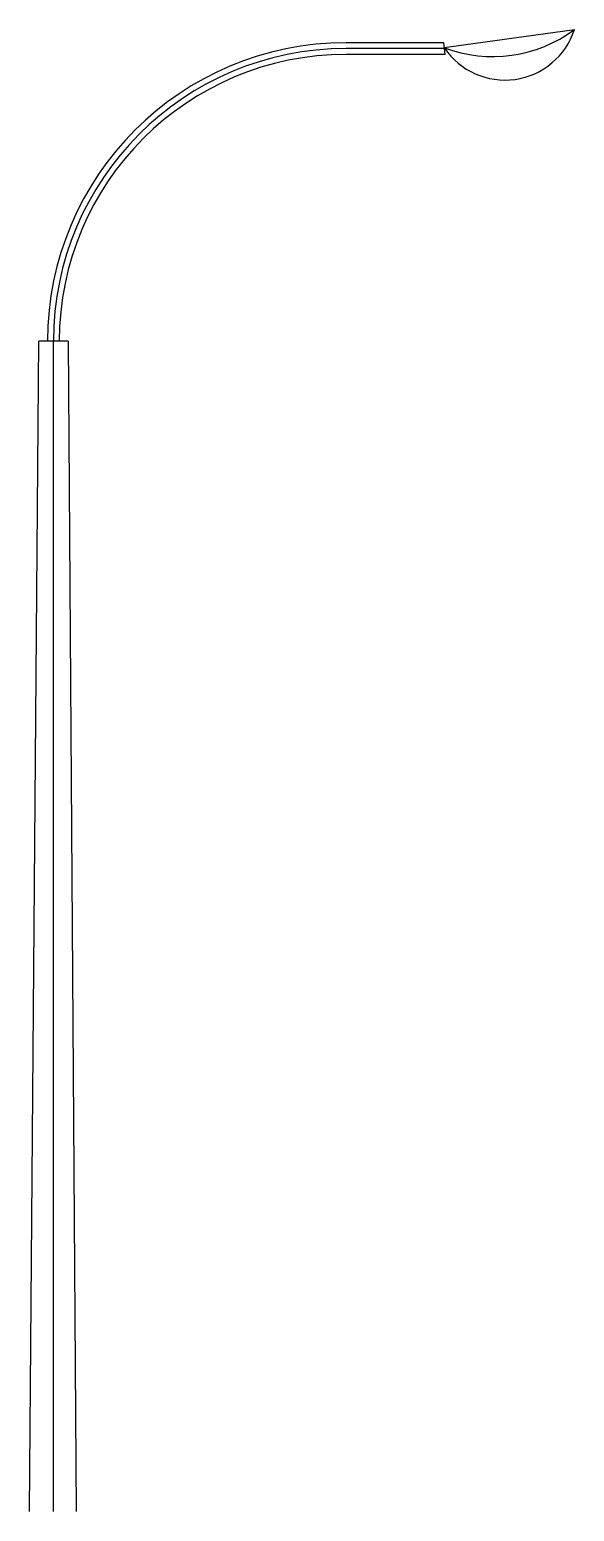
# Model space of a CAD drawing. Extents: x 369 to 648, y 1405 to 2165.
import ezdxf

# ---------------------------------------------------------------- set-up
doc = ezdxf.new("R2010")
doc.units = 0
doc.header["$MEASUREMENT"] = 0
doc.layers.get('0').update_dxf_attribs({"linetype": 'CONTINUOUS'})

msp = doc.modelspace()

# ---------------------------------------------------------------- linework, layer by layer
for p, q in [((581.36, 2158.21), (531.36, 2158.21)), ((582.19, 2152.21), (581.36, 2158.21)), ((581.7, 2155.74), (648.33, 2164.91)), ((581.77, 2155.21), (531.36, 2155.21)), ((582.19, 2152.21), (531.36, 2152.21)), ((369.18, 1405.21), (373.86, 2005.21)), ((388.86, 2005.21), (373.86, 2005.21)), ((381.36, 1405.21), (381.36, 2005.21)), ((388.86, 2005.21), (393, 1405.21))]:
    msp.add_line(p, q)
for centre, radius, start, end in [((531.36, 2005.21), 153, 90, 180), ((612.76, 2176.46), 37.4, 213.94026, 342.01568), ((606.44, 2221.53), 70.43, 249.4577, 306.49824), ((531.36, 2005.21), 150, 90, 180), ((531.36, 2005.21), 147, 90, 180)]:
    msp.add_arc(centre, radius, start, end)

doc.saveas('drawing.dxf')
